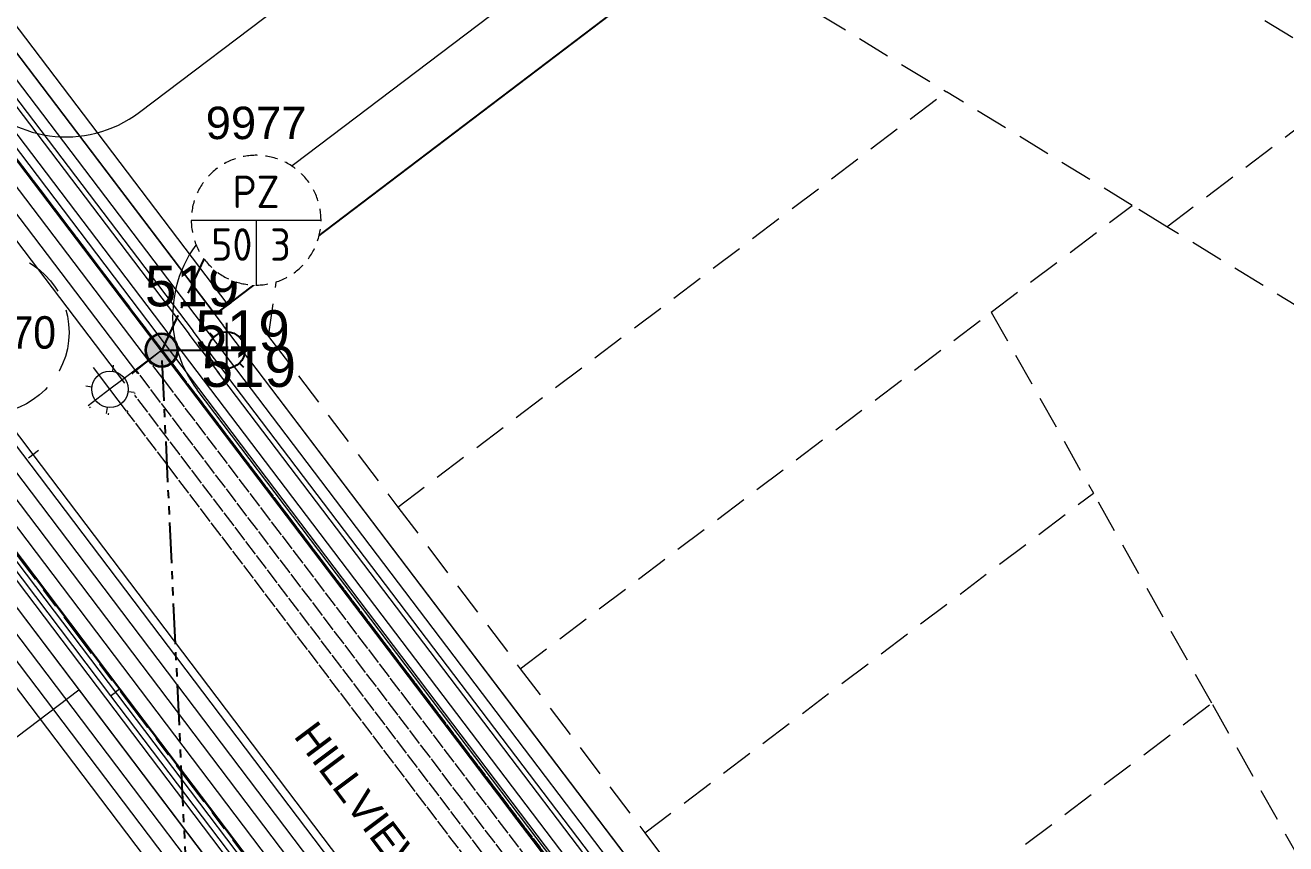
# Model space of a CAD drawing. Header units: metres. Extents: x 0 to 309348, y 0 to 6272736.
# Drawn here: x 308657.6 to 308735.3, y 6272031 to 6272081.4 of the extents above; entities that cross this region are included whole.
import ezdxf
from ezdxf.enums import TextEntityAlignment as Align

# ---------------------------------------------------------------- set-up
doc = ezdxf.new("R2010")
doc.units = ezdxf.units.M
for name, pattern in [('Cable Exist OH', [1, 1, 0]), ('Cable Exist UG', [8.2, 4, -1.2, 1.8, -1.2]), ('Dash', [5, 3, -2]), ('DASHED', [0.75, 0.5, -0.25]), ('DASHEDX2', [38.1, 25.4, -12.7]), ('PHANTOM2', [1.25, 0.625, -0.125, 0.125, -0.125, 0.125, -0.125]), ('PHANTOMX2', [5, 2.5, -0.5, 0.5, -0.5, 0.5, -0.5])]:
    doc.linetypes.add(name, pattern=pattern)
doc.layers.get('0').update_dxf_attribs({"color": 6})
for name, color, linetype, lineweight in [('_User Miscellaneous1', 30, 'Continuous', 13), ('_User Miscellaneous2', 31, 'Continuous', 13), ('_User_LV_Exist', 5, 'Continuous', 35), ('_User_SL_Exist', 4, 'Continuous', 35), ('Cadastre Developer_SP_NEW', 92, 'Continuous', 15), ('Cadastre Land Parcels_SP_EXT', 118, 'Continuous', 15), ('Cadastre Roads_SP_NEW', 214, 'Continuous', 15), ('Mains_LV_EXT', 163, 'Continuous', 25), ('Mains_SL_EXT', 131, 'Continuous', 25)]:
    doc.layers.add(name, color=color, linetype=linetype, lineweight=lineweight)
doc.layers.add('_User Miscellaneous10', color=252, linetype='Continuous', lineweight=13, plot=False, transparency=0.85)
doc.layers.add('Equip_SP_SL_EXT', color=7, linetype='Continuous')
doc.layers.add('Services_SP_MOD', color=3, linetype='PHANTOMX2')
doc.styles.add('ARIAL', font='arial.ttf', dxfattribs={"height": 2})
doc.styles.add('IESYMBOL1', font='isocp.shx')
doc.styles.add('POLE_LABEL', font='arial.ttf', dxfattribs={"height": 2})
doc.styles.add('SL_LABEL', font='arial.ttf', dxfattribs={"height": 2})
doc.styles.get("Standard").update_dxf_attribs({"font": 'arial.ttf'})

# ---------------------------------------------------------------- blocks, each defined once
blk = doc.blocks.new('SL_LANTERN_EXT')
at = {"flags": 9}
for tag, p in [('LRATECODE', (-7.4, 0)), ('LOUTREACHVOCAB', (-7.2, 0)), ('LOUTREACH', (-7, 0)), ('LANTNUMBER', (-6.6, 0)), ('LNEW', (-6.4, 0)), ('LMASTVOCAB', (-6.2, 0)), ('LMAST', (-6, 0)), ('LLAMPVOCAB', (-5.8, 0)), ('LLAMP', (-5.6, 0)), ('LEXIST', (-5.4, 0)), ('LCHARGE3PERCENT', (-5.2, 0)), ('LCHARGE3', (-5, 0)), ('LCHARGE2PERCENT', (-4.8, 0)), ('LCHARGE2', (-4.6, 0)), ('LCHARGE1PERCENT', (-4.4, 0)), ('LCHARGE1', (-4.2, 0)), ('LCATEGORY', (-4, 0)), ('LBRACKETVOCAB', (-3.8, 0)), ('LBRACKET', (-3.6, 0)), ('LKINGHEIGHT', (-3.4, 0)), ('CREPLACE', (-3.2, 0)), ('CREMOVE', (-3, 0)), ('CNUMBER', (-2.8, 0)), ('CNEW', (-2.6, 0)), ('CEXIST', (-2.4, 0)), ('USAGE', (-2.2, 0)), ('STATE', (-2, 0)), ('OWNED_BY', (-1.8, 0)), ('ORIENTATION', (-1.6, 0)), ('OPERATING_VOLTAGE', (-1.4, 0)), ('NO_PHASES', (-1.2, 0)), ('LANTERN_TYPE', (-1, 0)), ('LANTERN_PURPOSE', (-0.8, 0)), ('CONTROL_TYPE', (-0.6, 0)), ('CONSTRUCTED_VOLTAGE', (-0.4, 0))]:
    blk.add_attdef(tag, text='', height=0.001, rotation=270, dxfattribs=at).set_placement(p, align=Align.MIDDLE_LEFT)
at = {"style": 'SL_LABEL', "flags": 9}
blk.add_attdef('STREET_CODE', text='', height=0.001, rotation=270, dxfattribs=at).set_placement((0.001, 0), align=Align.MIDDLE_LEFT)
at = {"flags": 1}
blk.add_attdef('Z', (0, 0), '', height=0.001, rotation=270, dxfattribs=at)
at = {"width": 0.9}
blk.add_attdef('LNUMBER', text='', height=1, dxfattribs=at).set_placement((7, -1), align=Align.MIDDLE_LEFT)
at = {"flags": 9}
for tag, p in [('LREMOVE', (0, -7.6)), ('LREPLACE', (0, -7.8)), ('LTYPE', (0, -8)), ('LTYPEVOCAB', (0, -8.2)), ('LEGEND', (0, -8.4)), ('SUBURB', (0, -8.6)), ('STREETNAME', (0, -8.8)), ('LOCATION', (0, -9)), ('NOTES', (0, -9.2)), ('MAINTAINED_BY', (0, -9.863))]:
    blk.add_attdef(tag, text='', height=0.001, dxfattribs=at).set_placement(p, align=Align.MIDDLE_LEFT)
blk.add_attdef('OPERATED_BY', (0, -9.607), '', height=0.001, dxfattribs=at)
blk.add_wipeout([(5.688, 0), (5.061, -1.061), (4, -1.688), (2.939, -1.061), (2.313, 0), (2.939, 1.061), (4, 1.687), (5.061, 1.061)])
for p, q in [((4, 1.687), (4, 0)), ((2.939, 1.061), (3.205, 0.795)), ((5.061, 1.061), (4.795, 0.795)), ((0, 0), (4, 0)), ((4, 0), (5.688, 0)), ((4, 0), (4, -1.688)), ((2.939, -1.061), (3.205, -0.795)), ((5.061, -1.061), (4.795, -0.795))]:
    blk.add_line(p, q)
blk.add_circle((4, 0), 1.125)
blk = doc.blocks.new('CCP_EXT')
at = {"flags": 9}
for tag, p in [('USAGE', (0, -1.2)), ('LEGEND', (0, -1.4)), ('LIFE_SUPPORT', (0, -1.6)), ('STATE', (0, -1.8)), ('NOTES', (0, -2))]:
    blk.add_attdef(tag, text='', height=0.2, dxfattribs=at).set_placement(p, align=Align.MIDDLE_LEFT)
blk.add_wipeout([(0, 0.566), (0.566, 0), (0, -0.566), (-0.566, 0)])
blk.add_lwpolyline([(-0.566, 0), (0, 0.566), (0.566, 0), (0, -0.566), (-0.566, 0)])
at = {"flags": 1}
blk.add_attdef('Z', (0, 0), '', height=0.2, dxfattribs=at)
at = {"flags": 9}
for tag, p in [('CCP_TYPE', (0, 0)), ('OPERATING_VOLTAGE', (0, -0.6)), ('ORIENTATION', (0, -0.8)), ('CONSTRUCTED_VOLTAGE', (0, -0.2)), ('NO_PHASES', (0, -0.4)), ('OWNED_BY', (0, -1))]:
    blk.add_attdef(tag, text='', height=0.2, dxfattribs=at).set_placement(p, align=Align.MIDDLE_LEFT)
blk = doc.blocks.new('POLE_EXT')
blk.add_hatch(color=256).paths.add_polyline_path([(-1, 0, 1), (1, 0, 1)])
blk.add_lwpolyline([(-1, 0, 1), (1, 0, 1)], format="xyb", close=True)
at = {"flags": 8}
blk.add_attdef('pNumber', text='', height=2, dxfattribs=at).set_placement((2.5, 2.5), align=Align.MIDDLE_CENTER)
at = {"style": 'POLE_LABEL', "flags": 9}
for tag, p in [('STRUCTURE_PLANT_NUMBER', (1.355, 0.028)), ('STREET_CODE', (1.355, -0.2))]:
    blk.add_attdef(tag, text='', height=0.2, dxfattribs=at).set_placement(p, align=Align.MIDDLE_LEFT)
at = {"flags": 9}
for tag, p in [('OWNED_BY', (1.355, -0.4)), ('SPECIAL_USE', (1.355, -0.8)), ('PARENT', (1.355, -0.6)), ('cLV', (1.355, -1.4)), ('STATE', (1.355, -1)), ('hDepth', (1.355, -1.6)), ('USAGE', (1.355, -1.2)), ('cHV', (1.355, -2)), ('hDia', (1.355, -1.8)), ('LBRACKET', (1.355, -2.2)), ('LExisting', (1.355, -2.4)), ('LANTNUMBER', (1.355, -2.6)), ('LOther', (1.355, -2.8)), ('LRemove', (1.355, -3)), ('LEGEND', (1.355, -3.2)), ('cLinedev', (1.355, -3.4)), ('pExisting', (1.355, -3.8)), ('LOCATION', (1.355, -3.6)), ('pFooting', (1.355, -4.4)), ('pNew', (1.355, -4.6)), ('PFNUMBER', (1.355, -4)), ('NEWPFNUMBER', (1.355, -4.2)), ('pRelocate', (1.355, -5)), ('pRemove', (1.355, -5.2)), ('pReplace', (1.355, -5.4)), ('cspan', (1.355, -6)), ('STREETNAME', (1.355, -6.2)), ('pStay', (1.355, -5.6)), ('pType', (1.355, -5.8)), ('SUBURB', (1.355, -6.4)), ('OPERATED_BY', (1.355, -7.014)), ('NOTES', (1.355, -6.6)), ('MAINTAINED_BY', (1.355, -6.814))]:
    blk.add_attdef(tag, text='', height=0.2, dxfattribs=at).set_placement(p, align=Align.MIDDLE_LEFT)
at = {"flags": 1}
blk.add_attdef('Z', (1.355, -7.328), '', height=0.2, dxfattribs=at)
blk = doc.blocks.new('*U443')
at = {"flags": 9}
for tag, p in [('LRATECODE', (-7.4, 0)), ('LOUTREACHVOCAB', (-7.2, 0)), ('LOUTREACH', (-7, 0)), ('LANTNUMBER', (-6.6, 0)), ('LNEW', (-6.4, 0)), ('LMASTVOCAB', (-6.2, 0)), ('LMAST', (-6, 0)), ('LLAMPVOCAB', (-5.8, 0)), ('LLAMP', (-5.6, 0)), ('LEXIST', (-5.4, 0)), ('LCHARGE3PERCENT', (-5.2, 0)), ('LCHARGE3', (-5, 0)), ('LCHARGE2PERCENT', (-4.8, 0)), ('LCHARGE2', (-4.6, 0)), ('LCHARGE1PERCENT', (-4.4, 0)), ('LCHARGE1', (-4.2, 0)), ('LCATEGORY', (-4, 0)), ('LBRACKETVOCAB', (-3.8, 0)), ('LBRACKET', (-3.6, 0)), ('LKINGHEIGHT', (-3.4, 0)), ('CREPLACE', (-3.2, 0)), ('CREMOVE', (-3, 0)), ('CNUMBER', (-2.8, 0)), ('CNEW', (-2.6, 0)), ('CEXIST', (-2.4, 0)), ('USAGE', (-2.2, 0)), ('STATE', (-2, 0)), ('OWNED_BY', (-1.8, 0)), ('ORIENTATION', (-1.6, 0)), ('OPERATING_VOLTAGE', (-1.4, 0)), ('NO_PHASES', (-1.2, 0)), ('LANTERN_TYPE', (-1, 0)), ('LANTERN_PURPOSE', (-0.8, 0)), ('CONTROL_TYPE', (-0.6, 0)), ('CONSTRUCTED_VOLTAGE', (-0.4, 0))]:
    blk.add_attdef(tag, text='', height=0.001, rotation=270, dxfattribs=at).set_placement(p, align=Align.MIDDLE_LEFT)
at = {"style": 'SL_LABEL', "flags": 9}
blk.add_attdef('STREET_CODE', text='', height=0.001, rotation=270, dxfattribs=at).set_placement((0.001, 0), align=Align.MIDDLE_LEFT)
at = {"flags": 1}
blk.add_attdef('Z', (0, 0), '', height=0.001, rotation=270, dxfattribs=at)
at = {"width": 0.9}
blk.add_attdef('LNUMBER', text='', height=1, rotation=218.65363, dxfattribs=at).set_placement((-6.091, -3.591), align=Align.MIDDLE_LEFT)
at = {"flags": 9}
for tag, p in [('LREMOVE', (0, -7.6)), ('LREPLACE', (0, -7.8)), ('LTYPE', (0, -8)), ('LTYPEVOCAB', (0, -8.2)), ('LEGEND', (0, -8.4)), ('SUBURB', (0, -8.6)), ('STREETNAME', (0, -8.8)), ('LOCATION', (0, -9)), ('NOTES', (0, -9.2)), ('MAINTAINED_BY', (0, -9.863))]:
    blk.add_attdef(tag, text='', height=0.001, dxfattribs=at).set_placement(p, align=Align.MIDDLE_LEFT)
blk.add_attdef('OPERATED_BY', (0, -9.607), '', height=0.001, dxfattribs=at)
blk.add_wipeout([(-4.442, -3.552), (-4.615, -2.333), (-4.178, -1.181), (-2.958, -1.008), (-1.806, -1.444), (-1.633, -2.664), (-2.07, -3.816), (-3.29, -3.989)])
for p, q in [((0, 0), (-3.124, -2.498)), ((-3.124, -2.498), (-4.178, -1.181)), ((-2.958, -1.008), (-2.999, -1.38)), ((-4.615, -2.333), (-4.242, -2.374)), ((-3.124, -2.498), (-4.442, -3.552)), ((-2.07, -3.816), (-3.124, -2.498)), ((-1.633, -2.664), (-2.006, -2.623)), ((-3.29, -3.989), (-3.248, -3.617))]:
    blk.add_line(p, q)
blk.add_circle((-3.124, -2.498), 1.125)
blk = doc.blocks.new('*U431')
at = {"flags": 9}
for tag, p in [('LRATECODE', (-7.4, 0)), ('LOUTREACHVOCAB', (-7.2, 0)), ('LOUTREACH', (-7, 0)), ('LANTNUMBER', (-6.6, 0)), ('LNEW', (-6.4, 0)), ('LMASTVOCAB', (-6.2, 0)), ('LMAST', (-6, 0)), ('LLAMPVOCAB', (-5.8, 0)), ('LLAMP', (-5.6, 0)), ('LEXIST', (-5.4, 0)), ('LCHARGE3PERCENT', (-5.2, 0)), ('LCHARGE3', (-5, 0)), ('LCHARGE2PERCENT', (-4.8, 0)), ('LCHARGE2', (-4.6, 0)), ('LCHARGE1PERCENT', (-4.4, 0)), ('LCHARGE1', (-4.2, 0)), ('LCATEGORY', (-4, 0)), ('LBRACKETVOCAB', (-3.8, 0)), ('LBRACKET', (-3.6, 0)), ('LKINGHEIGHT', (-3.4, 0)), ('CREPLACE', (-3.2, 0)), ('CREMOVE', (-3, 0)), ('CNUMBER', (-2.8, 0)), ('CNEW', (-2.6, 0)), ('CEXIST', (-2.4, 0)), ('USAGE', (-2.2, 0)), ('STATE', (-2, 0)), ('OWNED_BY', (-1.8, 0)), ('ORIENTATION', (-1.6, 0)), ('OPERATING_VOLTAGE', (-1.4, 0)), ('NO_PHASES', (-1.2, 0)), ('LANTERN_TYPE', (-1, 0)), ('LANTERN_PURPOSE', (-0.8, 0)), ('CONTROL_TYPE', (-0.6, 0)), ('CONSTRUCTED_VOLTAGE', (-0.4, 0))]:
    blk.add_attdef(tag, text='', height=0.001, rotation=270, dxfattribs=at).set_placement(p, align=Align.MIDDLE_LEFT)
at = {"style": 'SL_LABEL', "flags": 9}
blk.add_attdef('STREET_CODE', text='', height=0.001, rotation=270, dxfattribs=at).set_placement((0.001, 0), align=Align.MIDDLE_LEFT)
at = {"flags": 1}
blk.add_attdef('Z', (0, 0), '', height=0.001, rotation=270, dxfattribs=at)
at = {"width": 0.9}
blk.add_attdef('LNUMBER', text='', height=1, rotation=217.08378, dxfattribs=at).set_placement((-6.187, -3.423), align=Align.MIDDLE_LEFT)
at = {"flags": 9}
for tag, p in [('LREMOVE', (0, -7.6)), ('LREPLACE', (0, -7.8)), ('LTYPE', (0, -8)), ('LTYPEVOCAB', (0, -8.2)), ('LEGEND', (0, -8.4)), ('SUBURB', (0, -8.6)), ('STREETNAME', (0, -8.8)), ('LOCATION', (0, -9)), ('NOTES', (0, -9.2)), ('MAINTAINED_BY', (0, -9.863))]:
    blk.add_attdef(tag, text='', height=0.001, dxfattribs=at).set_placement(p, align=Align.MIDDLE_LEFT)
blk.add_attdef('OPERATED_BY', (0, -9.607), '', height=0.001, dxfattribs=at)
blk.add_wipeout([(-4.537, -3.429), (-4.677, -2.205), (-4.209, -1.066), (-2.984, -0.926), (-1.845, -1.394), (-1.705, -2.619), (-2.173, -3.758), (-3.398, -3.898)])
for p, q in [((0, 0), (-3.191, -2.412)), ((-3.191, -2.412), (-4.209, -1.066)), ((-2.984, -0.926), (-3.036, -1.298)), ((-4.677, -2.205), (-4.305, -2.257)), ((-3.191, -2.412), (-4.537, -3.429)), ((-2.173, -3.758), (-3.191, -2.412)), ((-1.705, -2.619), (-2.077, -2.567)), ((-3.398, -3.898), (-3.346, -3.526))]:
    blk.add_line(p, q)
blk.add_circle((-3.191, -2.412), 1.125)
blk = doc.blocks.new('*U248')
at = {"linetype": 'DASHED', "ltscale": 5}
blk.add_circle((0, 0), 5, dxfattribs=at)
at = {"width": 0.9, "flags": 4}
blk.add_attdef('SL14', text='', height=2, dxfattribs=at).set_placement((0, 0.5), align=Align.MIDDLE)
at = {"flags": 1}
blk.add_attdef('Z', (0, 0), '', height=0.2, dxfattribs=at)
blk = doc.blocks.new('SLCP_ZELL_EXT')
at = {"flags": 8}
blk.add_attdef('ASSET_NUM', text='', height=2, dxfattribs=at).set_placement((0, 6), align=Align.MIDDLE_CENTER)
for tag, flags, p in [('CONSTRUCTED_VOLTAGE', 9, (0.25, -0.5)), ('CONTROL_TYPE', 9, (0.25, -0.7)), ('OPERATING_VOLTAGE', 9, (0.25, -1.1)), ('ORIENTATION', 9, (0.25, -1.3)), ('OWNED_BY', 9, (0.25, -1.5)), ('NO_PHASES', 9, (0.25, -0.9)), ('OPERATED_BY', 9, (0.25, -1.7)), ('USAGE', 9, (0.25, -2.1)), ('MAINTAINED_BY', 9, (0.25, -1.9)), ('LOCATION', 9, (0.25, -2.3)), ('STATE', 9, (0.25, -2.7)), ('STREETNAME', 9, (0.25, -2.9)), ('SUBURB', 9, (0.25, -3.1)), ('NOTES', 9, (0.25, -2.5)), ('AMP_RATING', 9, (0.25, -3.3)), ('Z', 1, (0.25, -3.5))]:
    blk.add_attdef(tag, text='', height=0.2, dxfattribs=dict(flags=flags)).set_placement(p, align=Align.MIDDLE_LEFT)
blk.add_wipeout([(-0.049, 4), (-0.147, 3.997), (-0.245, 3.992), (-0.343, 3.985), (-0.441, 3.976), (-0.538, 3.964), (-0.635, 3.949), (-0.732, 3.932), (-0.828, 3.913), (-0.924, 3.892), (-1.019, 3.868), (-1.114, 3.842), (-1.208, 3.813), (-1.301, 3.782), (-1.394, 3.749), (-1.485, 3.714), (-1.576, 3.676), (-1.666, 3.637), (-1.754, 3.595), (-1.842, 3.551), (-1.929, 3.504), (-2.014, 3.456), (-2.098, 3.405), (-2.181, 3.353), (-2.263, 3.298), (-2.343, 3.242), (-2.422, 3.183), (-2.499, 3.123), (-2.575, 3.061), (-2.65, 2.997), (-2.722, 2.931), (-2.794, 2.863), (-2.863, 2.794), (-2.931, 2.722), (-2.997, 2.65), (-3.061, 2.575), (-3.123, 2.499), (-3.183, 2.422), (-3.242, 2.343), (-3.298, 2.263), (-3.353, 2.181), (-3.405, 2.098), (-3.456, 2.014), (-3.504, 1.929), (-3.551, 1.842), (-3.595, 1.754), (-3.637, 1.666), (-3.676, 1.576), (-3.714, 1.485), (-3.749, 1.394), (-3.782, 1.301), (-3.813, 1.208), (-3.842, 1.114), (-3.868, 1.019), (-3.892, 0.924), (-3.913, 0.828), (-3.932, 0.732), (-3.949, 0.635), (-3.964, 0.538), (-3.976, 0.441), (-3.985, 0.343), (-3.992, 0.245), (-3.997, 0.147), (-4, 0.049), (-4, -0.049), (-3.997, -0.147), (-3.992, -0.245), (-3.985, -0.343), (-3.976, -0.441), (-3.964, -0.538), (-3.949, -0.635), (-3.932, -0.732), (-3.913, -0.828), (-3.892, -0.924), (-3.868, -1.019), (-3.842, -1.114), (-3.813, -1.208), (-3.782, -1.301), (-3.749, -1.394), (-3.714, -1.485), (-3.676, -1.576), (-3.637, -1.666), (-3.595, -1.754), (-3.551, -1.842), (-3.504, -1.929), (-3.456, -2.014), (-3.405, -2.098), (-3.353, -2.181), (-3.298, -2.263), (-3.242, -2.343), (-3.183, -2.422), (-3.123, -2.499), (-3.061, -2.575), (-2.997, -2.65), (-2.931, -2.722), (-2.863, -2.794), (-2.794, -2.863), (-2.722, -2.931), (-2.65, -2.997), (-2.575, -3.061), (-2.499, -3.123), (-2.422, -3.183), (-2.343, -3.242), (-2.263, -3.298), (-2.181, -3.353), (-2.098, -3.405), (-2.014, -3.456), (-1.929, -3.504), (-1.842, -3.551), (-1.754, -3.595), (-1.666, -3.637), (-1.576, -3.676), (-1.485, -3.714), (-1.394, -3.749), (-1.301, -3.782), (-1.208, -3.813), (-1.114, -3.842), (-1.019, -3.868), (-0.924, -3.892), (-0.828, -3.913), (-0.732, -3.932), (-0.635, -3.949), (-0.538, -3.964), (-0.441, -3.976), (-0.343, -3.985), (-0.245, -3.992), (-0.147, -3.997), (-0.049, -4), (0.049, -4), (0.147, -3.997), (0.245, -3.992), (0.343, -3.985), (0.441, -3.976), (0.538, -3.964), (0.635, -3.949), (0.732, -3.932), (0.828, -3.913), (0.924, -3.892), (1.019, -3.868), (1.114, -3.842), (1.208, -3.813), (1.301, -3.782), (1.394, -3.749), (1.485, -3.714), (1.576, -3.676), (1.666, -3.637), (1.754, -3.595), (1.842, -3.551), (1.929, -3.504), (2.014, -3.456), (2.098, -3.405), (2.181, -3.353), (2.263, -3.298), (2.343, -3.242), (2.422, -3.183), (2.499, -3.123), (2.575, -3.061), (2.65, -2.997), (2.722, -2.931), (2.794, -2.863), (2.863, -2.794), (2.931, -2.722), (2.997, -2.65), (3.061, -2.575), (3.123, -2.499), (3.183, -2.422), (3.242, -2.343), (3.298, -2.263), (3.353, -2.181), (3.405, -2.098), (3.456, -2.014), (3.504, -1.929), (3.551, -1.842), (3.595, -1.754), (3.637, -1.666), (3.676, -1.576), (3.714, -1.485), (3.749, -1.394), (3.782, -1.301), (3.813, -1.208), (3.842, -1.114), (3.868, -1.019), (3.892, -0.924), (3.913, -0.828), (3.932, -0.732), (3.949, -0.635), (3.964, -0.538), (3.976, -0.441), (3.985, -0.343), (3.992, -0.245), (3.997, -0.147), (4, -0.049), (4, 0.049), (3.997, 0.147), (3.992, 0.245), (3.985, 0.343), (3.976, 0.441), (3.964, 0.538), (3.949, 0.635), (3.932, 0.732), (3.913, 0.828), (3.892, 0.924), (3.868, 1.019), (3.842, 1.114), (3.813, 1.208), (3.782, 1.301), (3.749, 1.394), (3.714, 1.485), (3.676, 1.576), (3.637, 1.666), (3.595, 1.754), (3.551, 1.842), (3.504, 1.929), (3.456, 2.014), (3.405, 2.098), (3.353, 2.181), (3.298, 2.263), (3.242, 2.343), (3.183, 2.422), (3.123, 2.499), (3.061, 2.575), (2.997, 2.65), (2.931, 2.722), (2.863, 2.794), (2.794, 2.863), (2.722, 2.931), (2.65, 2.997), (2.575, 3.061), (2.499, 3.123), (2.422, 3.183), (2.343, 3.242), (2.263, 3.298), (2.181, 3.353), (2.098, 3.405), (2.014, 3.456), (1.929, 3.504), (1.842, 3.551), (1.754, 3.595), (1.666, 3.637), (1.576, 3.676), (1.485, 3.714), (1.394, 3.749), (1.301, 3.782), (1.208, 3.813), (1.114, 3.842), (1.019, 3.868), (0.924, 3.892), (0.828, 3.913), (0.732, 3.932), (0.635, 3.949), (0.538, 3.964), (0.441, 3.976), (0.343, 3.985), (0.245, 3.992), (0.147, 3.997), (0.049, 4)])
for p, q in [((-4, 0), (4, 0)), ((0, 0), (0, -4))]:
    blk.add_line(p, q)
at = {"linetype": 'Dash', "ltscale": 0.25, "flags": 128}
blk.add_lwpolyline([(-0.049, 4), (-0.147, 3.997), (-0.245, 3.992), (-0.343, 3.985), (-0.441, 3.976), (-0.538, 3.964), (-0.635, 3.949), (-0.732, 3.932), (-0.828, 3.913), (-0.924, 3.892), (-1.019, 3.868), (-1.114, 3.842), (-1.208, 3.813), (-1.301, 3.782), (-1.394, 3.749), (-1.485, 3.714), (-1.576, 3.676), (-1.666, 3.637), (-1.754, 3.595), (-1.842, 3.551), (-1.929, 3.504), (-2.014, 3.456), (-2.098, 3.405), (-2.181, 3.353), (-2.263, 3.298), (-2.343, 3.242), (-2.422, 3.183), (-2.499, 3.123), (-2.575, 3.061), (-2.65, 2.997), (-2.722, 2.931), (-2.794, 2.863), (-2.863, 2.794), (-2.931, 2.722), (-2.997, 2.65), (-3.061, 2.575), (-3.123, 2.499), (-3.183, 2.422), (-3.242, 2.343), (-3.298, 2.263), (-3.353, 2.181), (-3.405, 2.098), (-3.456, 2.014), (-3.504, 1.929), (-3.551, 1.842), (-3.595, 1.754), (-3.637, 1.666), (-3.676, 1.576), (-3.714, 1.485), (-3.749, 1.394), (-3.782, 1.301), (-3.813, 1.208), (-3.842, 1.114), (-3.868, 1.019), (-3.892, 0.924), (-3.913, 0.828), (-3.932, 0.732), (-3.949, 0.635), (-3.964, 0.538), (-3.976, 0.441), (-3.985, 0.343), (-3.992, 0.245), (-3.997, 0.147), (-4, 0.049), (-4, -0.049), (-3.997, -0.147), (-3.992, -0.245), (-3.985, -0.343), (-3.976, -0.441), (-3.964, -0.538), (-3.949, -0.635), (-3.932, -0.732), (-3.913, -0.828), (-3.892, -0.924), (-3.868, -1.019), (-3.842, -1.114), (-3.813, -1.208), (-3.782, -1.301), (-3.749, -1.394), (-3.714, -1.485), (-3.676, -1.576), (-3.637, -1.666), (-3.595, -1.754), (-3.551, -1.842), (-3.504, -1.929), (-3.456, -2.014), (-3.405, -2.098), (-3.353, -2.181), (-3.298, -2.263), (-3.242, -2.343), (-3.183, -2.422), (-3.123, -2.499), (-3.061, -2.575), (-2.997, -2.65), (-2.931, -2.722), (-2.863, -2.794), (-2.794, -2.863), (-2.722, -2.931), (-2.65, -2.997), (-2.575, -3.061), (-2.499, -3.123), (-2.422, -3.183), (-2.343, -3.242), (-2.263, -3.298), (-2.181, -3.353), (-2.098, -3.405), (-2.014, -3.456), (-1.929, -3.504), (-1.842, -3.551), (-1.754, -3.595), (-1.666, -3.637), (-1.576, -3.676), (-1.485, -3.714), (-1.394, -3.749), (-1.301, -3.782), (-1.208, -3.813), (-1.114, -3.842), (-1.019, -3.868), (-0.924, -3.892), (-0.828, -3.913), (-0.732, -3.932), (-0.635, -3.949), (-0.538, -3.964), (-0.441, -3.976), (-0.343, -3.985), (-0.245, -3.992), (-0.147, -3.997), (-0.049, -4), (0.049, -4), (0.147, -3.997), (0.245, -3.992), (0.343, -3.985), (0.441, -3.976), (0.538, -3.964), (0.635, -3.949), (0.732, -3.932), (0.828, -3.913), (0.924, -3.892), (1.019, -3.868), (1.114, -3.842), (1.208, -3.813), (1.301, -3.782), (1.394, -3.749), (1.485, -3.714), (1.576, -3.676), (1.666, -3.637), (1.754, -3.595), (1.842, -3.551), (1.929, -3.504), (2.014, -3.456), (2.098, -3.405), (2.181, -3.353), (2.263, -3.298), (2.343, -3.242), (2.422, -3.183), (2.499, -3.123), (2.575, -3.061), (2.65, -2.997), (2.722, -2.931), (2.794, -2.863), (2.863, -2.794), (2.931, -2.722), (2.997, -2.65), (3.061, -2.575), (3.123, -2.499), (3.183, -2.422), (3.242, -2.343), (3.298, -2.263), (3.353, -2.181), (3.405, -2.098), (3.456, -2.014), (3.504, -1.929), (3.551, -1.842), (3.595, -1.754), (3.637, -1.666), (3.676, -1.576), (3.714, -1.485), (3.749, -1.394), (3.782, -1.301), (3.813, -1.208), (3.842, -1.114), (3.868, -1.019), (3.892, -0.924), (3.913, -0.828), (3.932, -0.732), (3.949, -0.635), (3.964, -0.538), (3.976, -0.441), (3.985, -0.343), (3.992, -0.245), (3.997, -0.147), (4, -0.049), (4, 0.049), (3.997, 0.147), (3.992, 0.245), (3.985, 0.343), (3.976, 0.441), (3.964, 0.538), (3.949, 0.635), (3.932, 0.732), (3.913, 0.828), (3.892, 0.924), (3.868, 1.019), (3.842, 1.114), (3.813, 1.208), (3.782, 1.301), (3.749, 1.394), (3.714, 1.485), (3.676, 1.576), (3.637, 1.666), (3.595, 1.754), (3.551, 1.842), (3.504, 1.929), (3.456, 2.014), (3.405, 2.098), (3.353, 2.181), (3.298, 2.263), (3.242, 2.343), (3.183, 2.422), (3.123, 2.499), (3.061, 2.575), (2.997, 2.65), (2.931, 2.722), (2.863, 2.794), (2.794, 2.863), (2.722, 2.931), (2.65, 2.997), (2.575, 3.061), (2.499, 3.123), (2.422, 3.183), (2.343, 3.242), (2.263, 3.298), (2.181, 3.353), (2.098, 3.405), (2.014, 3.456), (1.929, 3.504), (1.842, 3.551), (1.754, 3.595), (1.666, 3.637), (1.576, 3.676), (1.485, 3.714), (1.394, 3.749), (1.301, 3.782), (1.208, 3.813), (1.114, 3.842), (1.019, 3.868), (0.924, 3.892), (0.828, 3.913), (0.732, 3.932), (0.635, 3.949), (0.538, 3.964), (0.441, 3.976), (0.343, 3.985), (0.245, 3.992), (0.147, 3.997), (0.049, 4)], close=True, dxfattribs=at)
at = {"style": 'IESYMBOL1'}
for s, p in [('PZ', (0, 1.75)), ('50', (-1.5, -1.5)), ('3', (1.5, -1.5))]:
    blk.add_text(s, height=2, dxfattribs=at).set_placement(p, align=Align.MIDDLE_CENTER)

msp = doc.modelspace()

# ---------------------------------------------------------------- linework, layer by layer
at = {"layer": '_User Miscellaneous1', "ltscale": 0.7}
for p, q in [((308653.40576, 6272053.81811), (308663.46997, 6272040.52903)), ((308652.9598, 6272053.21438), (308662.89599, 6272040.09434)), ((308662.89599, 6272040.09434), (308663.18298, 6272040.31168)), ((308663.46997, 6272040.52903), (308663.18298, 6272040.31168)), ((308663.46997, 6272040.52903), (308683.97361, 6272013.45541)), ((308662.89599, 6272040.09434), (308683.39964, 6272013.02073))]:
    msp.add_line(p, q, dxfattribs=at)
at = {"layer": '_User Miscellaneous10', "linetype": 'DASHEDX2', "ltscale": 0.08}
for p, q in [((308710.64278, 6272096.06015), (308740.00228, 6272078.09576)), ((308698.6546, 6272086.98261), (308714.4128, 6272077.34054)), ((308728.0119, 6272069.01956), (308740.00228, 6272078.09576)), ((308680.60393, 6272051.7363), (308714.4128, 6272077.34054)), ((308725.86482, 6272070.33331), (308714.4128, 6272077.34054)), ((308717.17897, 6272063.75532), (308725.86482, 6272070.33331)), ((308728.0119, 6272069.01956), (308725.86482, 6272070.33331)), ((308757.33173, 6272051.07944), (308728.0119, 6272069.01956)), ((308672.63297, 6272062.26148), (308673.40698, 6272067.86492)), ((308688.15055, 6272041.77143), (308717.17897, 6272063.75532)), ((308717.17897, 6272063.75532), (308723.47418, 6272052.59185)), ((308672.63297, 6272062.26148), (308680.60393, 6272051.7363)), ((308695.81792, 6272031.64713), (308723.47418, 6272052.59185)), ((308730.77538, 6272039.64442), (308723.47418, 6272052.59185)), ((308680.60393, 6272051.7363), (308688.15055, 6272041.77143)), ((308688.15055, 6272041.77143), (308695.81792, 6272031.64713)), ((308704.71056, 6272019.90493), (308730.77538, 6272039.64442)), ((308737.81907, 6272027.15364), (308730.77538, 6272039.64442)), ((308695.81792, 6272031.64713), (308704.71056, 6272019.90493))]:
    msp.add_line(p, q, dxfattribs=at)
at = {"layer": '_User Miscellaneous10', "linetype": 'Cable Exist OH'}
msp.add_lwpolyline([(308720.25294, 6271983.38351), (308662.859, 6272058.99146)], dxfattribs=at)
at = {"layer": '_User Miscellaneous10', "flags": 128}
for points in [[(308778.69699, 6271887.09762), (308777.34837, 6271881.1704), (308728.82464, 6271856.20469), (308721.4316, 6271857.88684), (308647.94028, 6271954.92771), (308606.58517, 6272009.53546), (308595.58863, 6272024.05573, -0.51923441), (308602.81743, 6272046.64806), (308617.12676, 6272049.9406), (308645.94606, 6272056.47571), (308653.36859, 6272053.7678), (308713.53743, 6271974.31909), (308729.83802, 6271952.79487), (308738.65711, 6271941.15007), (308739.9485, 6271938.99959)], [(308777.72191, 6271887.31948), (308776.47665, 6271881.84648), (308728.69117, 6271857.26061), (308722.00879, 6271858.78107), (308648.73747, 6271955.53144), (308607.38236, 6272010.13918), (308596.38581, 6272024.65946, -0.51834377), (308603.07994, 6272045.68234), (308617.34945, 6272048.96571), (308645.88, 6272055.43535), (308652.74921, 6272052.92929), (308712.74025, 6271973.71536), (308729.04083, 6271952.19114), (308737.82748, 6271940.58918), (308739.0912, 6271938.48478)], [(308776.74683, 6271887.54133), (308775.60492, 6271882.52257), (308728.55771, 6271858.31654), (308722.58597, 6271859.6753), (308649.53466, 6271956.13517), (308608.17956, 6272010.74291), (308597.183, 6272025.26319, -0.51734899), (308603.3439, 6272044.71694), (308617.57215, 6272047.99082), (308645.81393, 6272054.39498), (308652.12982, 6272052.09079), (308711.94306, 6271973.11162), (308728.24363, 6271951.58742), (308736.99785, 6271940.02828), (308738.2339, 6271937.96996)], [(308775.77175, 6271887.76319), (308774.73319, 6271883.19866), (308728.42424, 6271859.37247), (308723.16316, 6271860.56953), (308650.33185, 6271956.73889), (308608.97675, 6272011.34663), (308597.98019, 6272025.86692, -0.51622803), (308603.60948, 6272043.75192), (308617.79484, 6272047.01593), (308645.74787, 6272053.35461), (308651.51043, 6272051.25229), (308711.14587, 6271972.50789), (308727.44644, 6271950.98369), (308736.16822, 6271939.46739), (308737.3766, 6271937.45514)], [(308774.79667, 6271887.98505), (308773.86146, 6271883.87474), (308728.29077, 6271860.42839), (308723.74034, 6271861.46376), (308651.12903, 6271957.34262), (308609.77394, 6272011.95036), (308598.77738, 6272026.47065, -0.51495167), (308603.87691, 6272042.78733), (308618.01753, 6272046.04104), (308645.68181, 6272052.31424), (308650.89104, 6272050.41379), (308710.34869, 6271971.90416), (308726.64925, 6271950.37997), (308735.33859, 6271938.90649), (308736.51931, 6271936.94032)], [(308773.82159, 6271888.20691), (308772.98973, 6271884.55083), (308728.15731, 6271861.48432), (308724.31753, 6271862.35799), (308651.92622, 6271957.94635), (308610.57114, 6272012.55408), (308599.57457, 6272027.07438, -0.51348025), (308604.14645, 6272041.82322), (308618.24023, 6272045.06615), (308645.61574, 6272051.27387), (308650.27165, 6272049.57528), (308709.5515, 6271971.30042), (308725.85206, 6271949.77624), (308734.50896, 6271938.3456), (308735.66201, 6271936.4255)]]:
    msp.add_lwpolyline(points, format="xyb", dxfattribs=at)
at = {"layer": '_User Miscellaneous10', "color": 4, "flags": 128}
msp.add_lwpolyline([(308778.40447, 6271887.16417), (308777.08686, 6271881.37322), (308728.7846, 6271856.52146), (308721.60476, 6271858.15511), (308648.17944, 6271955.10882), (308606.82433, 6272009.71658), (308595.82778, 6272024.23685, -0.51897706), (308602.89604, 6272046.35831), (308617.19357, 6272049.64813), (308645.92624, 6272056.1636), (308653.18278, 6272053.51624), (308713.29828, 6271974.13797), (308729.59886, 6271952.61375), (308738.40822, 6271940.9818), (308739.69131, 6271938.84515)], format="xyb", dxfattribs=at)
at = {"layer": '_User_LV_Exist', "linetype": 'Cable Exist UG', "ltscale": 0.7, "flags": 128}
msp.add_lwpolyline([(308619.63703, 6272050.48663), (308621.46579, 6272050.90499), (308645.94606, 6272056.47571), (308653.36859, 6272053.7678), (308676.11017, 6272023.73915)], dxfattribs=at)
at = {"layer": 'Cadastre Developer_SP_NEW'}
for p, q in [((308652.12982, 6272052.09079), (308748.17621, 6271925.26712)), ((308636.99272, 6272022.34766), (308660.92782, 6272040.4743))]:
    msp.add_line(p, q, dxfattribs=at)
at = {"layer": 'Cadastre Land Parcels_SP_EXT', "linetype": 'Continuous'}
msp.add_lwpolyline([(308896.20102, 6272239.81402), (308855.14596, 6272294.29299), (308693.14403, 6272171.28496), (308626.18799, 6272120.446), (308669.33503, 6272063.60697), (308896.27902, 6272235.92801), (308898.09302, 6272237.30502), (308896.20102, 6272239.81402)], close=True, dxfattribs=at)
at = {"layer": 'Cadastre Roads_SP_NEW', "color": 4, "linetype": 'Continuous', "ltscale": 2, "transparency": 33554495}
for p, q in [((308664.67599, 6272076.08002), (308728.34456, 6272124.29035)), ((308795.7998, 6271890.51699), (308668.23644, 6272058.95679))]:
    msp.add_line(p, q, dxfattribs=at)
at = {"layer": 'Cadastre Roads_SP_NEW'}
for p, q in [((308657.83255, 6272054.78029), (308658.45439, 6272055.25116)), ((308658.09563, 6272054.9795), (308780.78118, 6271892.98063))]:
    msp.add_line(p, q, dxfattribs=at)
at = {"layer": 'Cadastre Roads_SP_NEW', "color": 4, "linetype": 'Continuous', "ltscale": 2, "transparency": 33554495}
msp.add_arc((308660.14811, 6272082.05996), 7.5, 217.1374889, 307.1332889, dxfattribs=at)

# ---------------------------------------------------------------- block references
at = {"layer": '_User Miscellaneous2'}
ref = msp.add_blockref('*U248', (308655.33049, 6272062.50408), dxfattribs=at)
ref.add_attrib('SL14', '111670', dxfattribs={"layer": '0', "height": 2, "width": 0.9}).set_placement((308655.33049, 6272062.50408), align=Align.MIDDLE)
at = {"layer": 'Equip_SP_SL_EXT'}
msp.add_blockref('SL_LANTERN_EXT', (308666.045, 6272061.41001), dxfattribs=at)

# ---------------------------------------------------------------- texts
at = {"layer": '_User_SL_Exist', "ltscale": 20, "style": 'ARIAL'}
msp.add_text('HILLVIEW   RD', height=1.8, rotation=306.9513889, dxfattribs=at).set_placement((308679.37744, 6272030.63479), align=Align.CENTER)

# ---------------------------------------------------------------- next in the draw order: linework, layer by layer
at = {"layer": '_User Miscellaneous10', "ltscale": 0.75, "flags": 128}
for points in [[(308756.3486, 6271951.71998), (308752.41283, 6271956.91692), (308743.35689, 6271968.87476), (308713.23678, 6272008.54581), (308711.90242, 6272007.53261), (308669.33503, 6272063.60697)], [(308755.55141, 6271951.11625), (308751.61564, 6271956.3132), (308742.56007, 6271968.27054), (308713.04506, 6272007.14462), (308711.71063, 6272006.13138), (308668.53853, 6272063.00233)], [(308754.75422, 6271950.51252), (308750.81846, 6271955.70947), (308741.76325, 6271967.66633), (308712.85334, 6272005.74343), (308711.51885, 6272004.73014), (308667.74203, 6272062.39769)], [(308753.95704, 6271949.90879), (308750.02127, 6271955.10574), (308740.96643, 6271967.06211), (308712.66161, 6272004.34225), (308711.32706, 6272003.32891), (308666.94554, 6272061.79304)]]:
    msp.add_lwpolyline(points, dxfattribs=at)
at = {"layer": '_User Miscellaneous10', "color": 4, "ltscale": 0.75, "flags": 128}
msp.add_lwpolyline([(308754.99338, 6271950.69364), (308751.05761, 6271955.89058), (308742.00229, 6271967.84759), (308712.91085, 6272006.16379), (308711.57638, 6272005.15051), (308667.98098, 6272062.57908)], dxfattribs=at)
at = {"layer": '_User Miscellaneous10', "linetype": 'Cable Exist OH'}
for points in [[(308723.43897, 6271985.80202), (308666.04504, 6272061.40998)], [(308722.64247, 6271985.1974), (308665.24853, 6272060.80535)], [(308721.84596, 6271984.59277), (308664.45202, 6272060.20072)], [(308721.04945, 6271983.98814), (308663.65551, 6272059.59609)]]:
    msp.add_lwpolyline(points, dxfattribs=at)
at = {"layer": '_User_LV_Exist', "linetype": 'Cable Exist OH', "ltscale": 0.7}
msp.add_lwpolyline([(308707.75723, 6272006.5212), (308666.04504, 6272061.40998)], dxfattribs=at)
at = {"layer": 'Cadastre Roads_SP_NEW', "color": 4, "linetype": 'Continuous', "ltscale": 2, "transparency": 33554495}
msp.add_arc((308674.21501, 6272063.48545), 7.5, 127.1332889, 217.1374889, dxfattribs=at)
at = {"layer": 'Mains_LV_EXT', "linetype": 'Cable Exist OH'}
for points in [[(308666.04504, 6272061.40998), (308623.209, 6272117.84196)], [(308723.43897, 6271985.80202), (308666.04504, 6272061.40998)]]:
    msp.add_lwpolyline(points, dxfattribs=at)
at = {"layer": 'Mains_SL_EXT', "linetype": 'Cable Exist OH'}
msp.add_lwpolyline([(308579.67802, 6272175.10202), (308623.209, 6272117.84196), (308666.04504, 6272061.40998)], dxfattribs=at)
at = {"layer": 'Services_SP_MOD'}
msp.add_lwpolyline([(308667.60496, 6272028.30849), (308666.04498, 6272061.40998)], dxfattribs=at)

# ---------------------------------------------------------------- next in the draw order: block references
at = {"layer": '_User Miscellaneous1'}
ref = msp.add_blockref('POLE_EXT', (308666.045, 6272061.41001), dxfattribs=at)
ref.add_attrib('ASSET_NUM', '519', dxfattribs={"layer": '0', "height": 2.5, "style": 'POLE_LABEL'}).set_placement((308665.00442, 6272066.61037), align=Align.TOP_LEFT)
at = {"layer": 'Services_SP_MOD'}
msp.add_blockref('CCP_EXT', (308671.22625, 6272072.6308), dxfattribs=at)

# ---------------------------------------------------------------- next in the draw order: linework, layer by layer
at = {"layer": 'Cadastre Developer_SP_NEW', "linetype": 'Continuous'}
for points in [[(308896.20102, 6272239.81402), (308855.14596, 6272294.29299), (308693.14403, 6272171.28496), (308626.18799, 6272120.446), (308669.33503, 6272063.60697), (308896.27902, 6272235.92801), (308898.09302, 6272237.30502), (308896.20102, 6272239.81402)], [(308940.44236, 6272181.05573), (308898.09406, 6272237.30582), (308896.28016, 6272235.92887), (308669.32838, 6272063.60192), (308711.90238, 6272007.53266), (308765.7124, 6272048.38774), (308871.34336, 6272128.22574), (308940.44236, 6272181.05573)]]:
    msp.add_lwpolyline(points, close=True, dxfattribs=at)
at = {"layer": 'Cadastre Roads_SP_NEW', "color": 4, "linetype": 'Continuous', "ltscale": 2, "transparency": 33554495}
msp.add_line((308669.68783, 6272069.46401), (308744.99452, 6272126.48683), dxfattribs=at)
at = {"layer": 'Services_SP_MOD'}
msp.add_lwpolyline([(308671.22624, 6272072.63077), (308666.04498, 6272061.40998)], dxfattribs=at)

# ---------------------------------------------------------------- next in the draw order: block references
at = {"layer": '_User Miscellaneous1'}
msp.add_blockref('*U443', (308666.045, 6272061.41001), dxfattribs=at)

# ---------------------------------------------------------------- next in the draw order: linework, layer by layer
at = {"layer": '_User Miscellaneous1', "flags": 128}
for points in [[(308666.06713, 6272061.38088), (308622.86542, 6272118.29268)], [(308709.24658, 6272004.49839), (308666.04488, 6272061.41019)]]:
    msp.add_lwpolyline(points, dxfattribs=at)
at = {"layer": '_User Miscellaneous1', "linetype": 'PHANTOM2', "ltscale": 4}
msp.add_lwpolyline([(308671.22624, 6272072.63077), (308666.04498, 6272061.40998)], dxfattribs=at)

# ---------------------------------------------------------------- next in the draw order: block references
at = {"layer": '_User_LV_Exist'}
ref = msp.add_blockref('POLE_EXT', (308666.045, 6272061.41001), dxfattribs=at)
ref.add_attrib('ASSET_NUM', '519', dxfattribs={"layer": '0', "height": 2.5, "style": 'POLE_LABEL'}).set_placement((308668.11662, 6272063.86652), align=Align.TOP_LEFT)

# ---------------------------------------------------------------- next in the draw order: block references
at = {"layer": '_User Miscellaneous2'}
msp.add_blockref('*U431', (308666.045, 6272061.41001), dxfattribs=at)

# ---------------------------------------------------------------- next in the draw order: linework, layer by layer
at = {"layer": '_User Miscellaneous10', "ltscale": 0.75, "flags": 128}
msp.add_lwpolyline([(308753.15985, 6271949.30506), (308749.22408, 6271954.50201), (308740.16961, 6271966.4579), (308712.46989, 6272002.94106), (308711.13528, 6272001.92767), (308666.14904, 6272061.1884)], dxfattribs=at)
at = {"layer": '_User Miscellaneous10', "flags": 128}
for points in [[(308782.5973, 6271886.21018), (308780.83529, 6271878.46605), (308729.3585, 6271851.98098), (308719.12286, 6271854.30992), (308644.75152, 6271952.51279), (308603.3964, 6272007.12056), (308592.39987, 6272021.64081, -0.52204641), (308601.77923, 6272050.5137), (308616.23599, 6272053.84016), (308646.21031, 6272060.63719), (308655.84615, 6272057.1218), (308716.72618, 6271976.73402), (308733.02679, 6271955.20977), (308741.97563, 6271943.39365), (308743.37769, 6271941.05887)], [(308781.62223, 6271886.43204), (308779.96356, 6271879.14214), (308729.22504, 6271853.03691), (308719.70004, 6271855.20415), (308645.54871, 6271953.11652), (308604.19359, 6272007.72429), (308593.19706, 6272022.24454, -0.5214343), (308602.03721, 6272049.54693), (308616.45868, 6272052.86527), (308646.14425, 6272059.59682), (308655.22676, 6272056.2833), (308715.92899, 6271976.13029), (308732.2296, 6271954.60604), (308741.146, 6271942.83275), (308742.5204, 6271940.54405)], [(308780.64715, 6271886.6539), (308779.09183, 6271879.81822), (308729.09157, 6271854.09283), (308720.27723, 6271856.09838), (308646.3459, 6271953.72025), (308604.99078, 6272008.32801), (308593.99425, 6272022.84827, -0.52076767), (308602.29618, 6272048.58039), (308616.68138, 6272051.89038), (308646.07819, 6272058.55645), (308654.60737, 6272055.4448), (308715.13181, 6271975.52655), (308731.4324, 6271954.00232), (308740.31637, 6271942.27186), (308741.6631, 6271940.02923)], [(308779.67207, 6271886.87576), (308778.2201, 6271880.49431), (308728.9581, 6271855.14876), (308720.85441, 6271856.99261), (308647.14309, 6271954.32398), (308605.78798, 6272008.93174), (308594.79144, 6272023.452, -0.52003793), (308602.55621, 6272047.61409), (308616.90407, 6272050.91549), (308646.01212, 6272057.51608), (308653.98798, 6272054.6063), (308714.33462, 6271974.92282), (308730.63521, 6271953.39859), (308739.48674, 6271941.71097), (308740.8058, 6271939.51441)]]:
    msp.add_lwpolyline(points, format="xyb", dxfattribs=at)
at = {"layer": '_User Miscellaneous2', "linetype": 'Cable Exist OH'}
msp.add_lwpolyline([(308579.67802, 6272175.10202), (308623.209, 6272117.84196), (308707.65576, 6272006.4421)], dxfattribs=at)
at = {"layer": '_User_LV_Exist', "linetype": 'Cable Exist OH', "ltscale": 0.7}
msp.add_lwpolyline([(308666.04504, 6272061.40998), (308623.209, 6272117.84196)], dxfattribs=at)
at = {"layer": 'Cadastre Roads_SP_NEW'}
msp.add_lwpolyline([(308780.78082, 6271892.98132), (308783.19574, 6271889.79256, -0.46583735), (308780.64809, 6271878.59553), (308777.09126, 6271876.76552), (308776.039, 6271878.8107), (308733.14786, 6271856.74298), (308734.20011, 6271854.6978), (308730.64328, 6271852.86779, -0.36440853), (308718.34729, 6271855.6655), (308715.93238, 6271858.85426), (308717.76591, 6271860.24284), (308596.8074, 6272019.96208), (308594.97386, 6272018.5735), (308592.55895, 6272021.76226, -0.54499705), (308603.10057, 6272050.65743), (308607.00154, 6272051.542), (308607.51017, 6272049.29894), (308635.53894, 6272055.65467), (308635.03031, 6272057.89773), (308638.93127, 6272058.7823, 0.08745149), (308644.69292, 6272061.20096, -0.39204786), (308654.7311, 6272059.42239), (308658.09528, 6272054.98019)], format="xyb", dxfattribs=at)

# ---------------------------------------------------------------- next in the draw order: block references
at = {"layer": '_User Miscellaneous2'}
ref = msp.add_blockref('POLE_EXT', (308666.045, 6272061.41001), dxfattribs=at)
ref.add_attrib('ASSET_NUM', '519', dxfattribs={"layer": '0', "height": 2.5, "style": 'POLE_LABEL'}).set_placement((308668.49783, 6272061.64213), align=Align.TOP_LEFT)

# ---------------------------------------------------------------- next in the draw order: block references
at = {"layer": '_User Miscellaneous2', "ltscale": 0.75}
ref = msp.add_blockref('SLCP_ZELL_EXT', (308671.86461, 6272069.42064), dxfattribs=at)
ref.add_attrib('ASSET_NUM', '9977', dxfattribs={"layer": '0', "height": 2}).set_placement((308671.86461, 6272075.42064), align=Align.MIDDLE_CENTER)

# ---------------------------------------------------------------- next in the draw order: linework, layer by layer
at = {"layer": '_User Miscellaneous10', "flags": 128}
for points in [[(308791.19576, 6271869.56422), (308719.55349, 6271832.53971), (308692.49226, 6271868.27251), (308679.182, 6271885.84832), (308650.70601, 6271923.44949), (308621.68708, 6271961.73229), (308616.42459, 6271968.7161), (308596.85552, 6271994.11534), (308581.97936, 6272014.20237), (308579.14474, 6272018.47202, -0.48629735), (308600.22444, 6272063.33451), (308633.26439, 6272070.82655), (308634.37688, 6272073.87592), (308613.08414, 6272101.99196), (308591.03934, 6272131.10083), (308574.87773, 6272152.4413), (308568.09276, 6272161.40046), (308561.51782, 6272170.08229), (308561.04331, 6272170.70884), (308559.84373, 6272172.29282), (308580.15288, 6272182.72854), (308626.98425, 6272121.05059), (308670.12495, 6272064.20646)], [(308790.73664, 6271870.4526), (308719.84236, 6271833.81465), (308693.28945, 6271868.87624), (308679.97919, 6271886.45205), (308651.5032, 6271924.05322), (308622.48487, 6271962.33524), (308617.22001, 6271969.32218), (308597.65347, 6271994.71813), (308582.79827, 6272014.77688), (308580.01137, 6272018.97464, -0.48567667), (308600.44721, 6272062.35963), (308600.44721, 6272062.35963), (308634.01704, 6272069.97184), (308635.5031, 6272074.04518), (308613.88133, 6272102.59569), (308591.83653, 6272131.70456), (308575.67492, 6272153.04503), (308568.88995, 6272162.00419), (308562.31501, 6272170.68602), (308561.8405, 6272171.31257), (308561.35967, 6272171.94748), (308579.86376, 6272181.45568), (308626.18781, 6272120.44587), (308669.32838, 6272063.60192)], [(308790.27753, 6271871.34098), (308720.13123, 6271835.08958), (308694.08664, 6271869.47997), (308680.77639, 6271887.05577), (308652.30039, 6271924.65694), (308623.28266, 6271962.93818), (308618.01543, 6271969.92826), (308598.45143, 6271995.32092), (308583.61717, 6272015.35138), (308580.87856, 6272019.47641, -0.48502499), (308600.67, 6272061.38476), (308634.76968, 6272069.11712), (308636.62932, 6272074.21444), (308614.67852, 6272103.19941), (308592.63372, 6272132.30829), (308576.47211, 6272153.64876), (308569.68714, 6272162.60792), (308563.1122, 6272171.28975), (308562.87561, 6272171.60214), (308579.57463, 6272180.18282), (308625.39138, 6272119.84114), (308668.53181, 6272062.99738)], [(308789.81842, 6271872.22935), (308720.4201, 6271836.36451), (308694.88383, 6271870.0837), (308681.57358, 6271887.65949), (308653.09759, 6271925.26067), (308624.08044, 6271963.54112), (308618.81086, 6271970.53434), (308599.24939, 6271995.92371), (308584.43607, 6272015.92588), (308581.74633, 6272019.97731, -0.48433964), (308600.89282, 6272060.4099), (308635.52233, 6272068.2624), (308637.75554, 6272074.3837), (308615.47572, 6272103.80314), (308593.43091, 6272132.91202), (308577.2693, 6272154.25249), (308570.48433, 6272163.21165), (308564.39155, 6272171.25681), (308579.2855, 6272178.90996), (308624.59494, 6272119.23642), (308667.73524, 6272062.39283)], [(308789.35931, 6271873.11773), (308720.70897, 6271837.63945), (308695.68102, 6271870.68743), (308682.37078, 6271888.26321), (308653.89478, 6271925.8644), (308624.87823, 6271964.14406), (308619.60628, 6271971.14042), (308600.04735, 6271996.52649), (308585.25498, 6272016.50039), (308582.61472, 6272020.47727, -0.48361759), (308601.11567, 6272059.43505), (308636.27498, 6272067.40768), (308638.88176, 6272074.55295), (308616.27291, 6272104.40687), (308594.2281, 6272133.51575), (308578.06649, 6272154.85621), (308571.28152, 6272163.81538), (308565.90749, 6272170.91147), (308578.99637, 6272177.6371), (308623.79851, 6272118.6317), (308666.93866, 6272061.78829)], [(308788.9002, 6271874.00611), (308720.99784, 6271838.91438), (308696.47821, 6271871.29116), (308683.16798, 6271888.86693), (308654.69197, 6271926.46812), (308625.67602, 6271964.747), (308620.4017, 6271971.7465), (308600.8453, 6271997.12928), (308586.07388, 6272017.07489), (308583.48376, 6272020.97626, -0.48285544), (308601.33855, 6272058.4602), (308637.02762, 6272066.55296), (308640.00799, 6272074.72221), (308617.0701, 6272105.01059), (308595.02529, 6272134.11948), (308578.86368, 6272155.45994), (308572.07871, 6272164.41911), (308567.42343, 6272170.56613), (308578.70725, 6272176.36424), (308623.00207, 6272118.02697), (308666.14209, 6272061.18375)], [(308788.44109, 6271874.89449), (308721.28672, 6271840.18932), (308697.2754, 6271871.89489), (308683.96517, 6271889.47065), (308655.48916, 6271927.07185), (308626.4738, 6271965.34995), (308621.19712, 6271972.35258), (308601.64326, 6271997.73207), (308586.89279, 6272017.6494), (308584.35349, 6272021.47422, -0.48204934), (308601.56147, 6272057.48536), (308637.78027, 6272065.69824), (308641.13421, 6272074.89147), (308617.86729, 6272105.61432), (308595.82248, 6272134.72321), (308579.66087, 6272156.06367), (308572.8759, 6272165.02284), (308568.93937, 6272170.22079), (308578.41812, 6272175.09139), (308622.20564, 6272117.42225), (308665.34552, 6272060.5792)], [(308787.98198, 6271875.78287), (308721.57559, 6271841.46425), (308698.07259, 6271872.49862), (308684.76237, 6271890.07437), (308656.28635, 6271927.67558), (308627.27159, 6271965.95289), (308621.99255, 6271972.95866), (308602.44122, 6271998.33486), (308587.71169, 6272018.2239), (308585.22394, 6272021.97107, -0.48119488), (308601.78442, 6272056.51053), (308638.53292, 6272064.84352), (308642.26043, 6272075.06073), (308618.66448, 6272106.21805), (308596.61967, 6272135.32694), (308580.45806, 6272156.6674), (308573.67309, 6272165.62657), (308570.45531, 6272169.87545), (308578.12899, 6272173.81853), (308621.4092, 6272116.81752), (308664.54895, 6272059.97466)], [(308787.52286, 6271876.67125), (308721.86446, 6271842.73918), (308698.86978, 6271873.10234), (308685.55956, 6271890.67809), (308657.08354, 6271928.2793), (308628.06937, 6271966.55583), (308622.78797, 6271973.56474), (308603.23918, 6271998.93765), (308588.5306, 6272018.7984), (308586.09517, 6272022.46676, -0.480287), (308602.0074, 6272055.53571), (308639.28556, 6272063.9888), (308643.38665, 6272075.22999), (308619.46167, 6272106.82177), (308597.41686, 6272135.93067), (308581.25525, 6272157.27113), (308574.47027, 6272166.2303), (308571.97125, 6272169.53012), (308577.83986, 6272172.54567), (308620.61277, 6272116.2128), (308663.75237, 6272059.37012)]]:
    msp.add_lwpolyline(points, format="xyb", dxfattribs=at)
at = {"layer": '_User Miscellaneous10', "color": 4, "flags": 128}
msp.add_lwpolyline([(308789.95615, 6271871.96284), (308720.33344, 6271835.98203), (308694.64468, 6271869.90258), (308681.33443, 6271887.47837), (308652.85843, 6271925.07955), (308623.84111, 6271963.36024), (308618.57223, 6271970.35252), (308599.01, 6271995.74287), (308584.1904, 6272015.75353), (308581.48594, 6272019.82713, -0.48454895), (308600.82597, 6272060.70236), (308635.29654, 6272068.51881), (308637.41768, 6272074.33292), (308615.23656, 6272103.62202), (308593.19175, 6272132.7309), (308577.03015, 6272154.07137), (308570.24517, 6272163.03053), (308563.93677, 6272171.36041), (308579.37224, 6272179.29182), (308624.83387, 6272119.41784), (308667.97421, 6272062.5742)], format="xyb", dxfattribs=at)
at = {"layer": 'Cadastre Roads_SP_NEW'}
msp.add_lwpolyline([(308567.03935, 6272192.77159), (308656.82223, 6272074.21871), (308825.40199, 6271851.61927)], dxfattribs=at)

doc.saveas('drawing.dxf')
